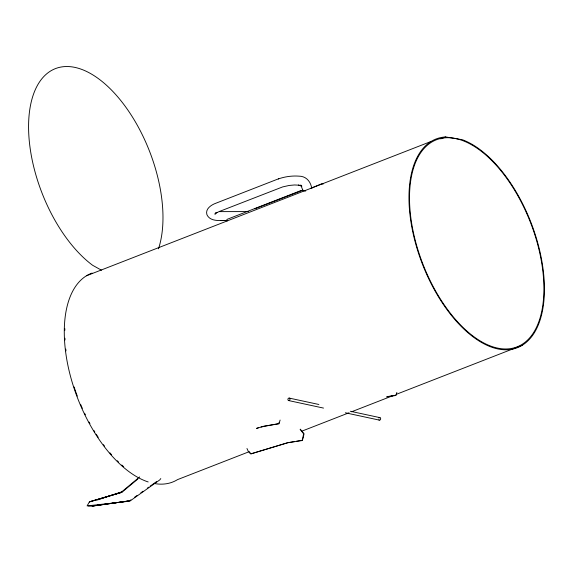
<?xml version="1.0" encoding="UTF-8"?>
<svg xmlns="http://www.w3.org/2000/svg" width="573" height="573" viewBox="0 0 573 573"><rect width="100%" height="100%" fill="white"/><g stroke="black" fill="none" stroke-linecap="round" stroke-linejoin="round"><path stroke-width="0.86" d="M88.471 506.074L92.11 506.138L128.825 500.938L92.181 506.038L127.736 501.139M302.795 438.23L303.575 433.804L300.137 429.32M279.209 422.351L278.743 423.569L261.037 427M302.63 439.033L302.164 440.257L296.284 441.246M280.111 420.066L278.979 423.827L264.268 426.083L256.568 428.389M396.86 392.448L395.95 395.463L386.431 396.917M310.774 188.316L321.697 183.79L323.122 184.083M396.007 394.768L395.721 395.205L387.312 396.616M160.791 478.577L159.774 479.902L129.835 501.16L87.089 505.916L89.445 501.805L121.927 492.3L89.374 501.912L122.135 492.092L137.835 479.028M139.626 476.929L121.376 492.164L121.777 491.827L97.367 500M129.469 500.895L130.895 499.878M134.462 497.343L137.312 495.308M140.872 492.773L143.014 491.247M147.282 488.203L148.708 487.186M150.133 486.169L156.551 481.599M254.835 208.773L303.031 190.121M86.473 275.778L431.168 141.424M440.701 138.888L445.694 136.94L462.332 139.712A111.986 58.124 68.7 0 1 542.76 309.198A111.986 58.124 68.7 0 1 435.236 291.306A111.986 58.124 68.7 0 1 445.694 136.94M249.148 451.703L177.544 479.615A111.986 58.124 68.7 0 1 155.333 483.691M301.599 431.261L349.057 412.761M351.557 411.786L393.185 395.563M396.516 394.26L522.239 345.261M311.784 188.639C310.86 181.612 306.118 176.09 298.877 176.147C291.449 175.603 283.921 176.806 276.96 179.421L216 203.179C211.322 204.805 205.034 208.93 206.932 214.732C210.463 222.238 220.977 220.254 227.545 220.591M278.349 178.905L278.736 178.783M256.761 428.282L258.473 427.766M294.608 441.525L287.882 442.664L251.124 453.766L250.315 453.687L249.613 452.04M248.288 211.58L219.531 211.63M220.412 220.519L227.417 220.533M305.731 191.053L301.248 190.451L226.894 219.43L226.994 221.106M289.243 398.092A1.275 1.031 -77.8 0 1 289.651 400.169A1.275 1.031 -77.8 0 1 287.925 399.725A1.275 1.031 -77.8 0 1 289.243 398.092L318.889 404.481M350.282 411.249L379.928 417.638M288.642 400.563L323.516 408.083M345.318 412.782L379.326 420.109M101.514 270.227L92.633 265.285A111.119 57.672 68.7 0 1 29.366 112.659A111.119 57.672 68.7 0 1 113.103 91.723A111.119 57.672 68.7 0 1 158.485 248.818M300.295 429.191L304.084 433.811L302.401 440.515L287.689 442.764L250.938 453.895L248.302 451.409L246.963 448.501M300.947 185.301L301.914 186.232L298.547 185.1L299.149 185.194L294.522 184.972L289.2 185.444L282.632 186.92L219.352 211.487L216.429 212.848L217.002 212.54L214.896 214.266L215.52 212.726L215.534 213.084M300.775 184.979L302.68 189.899M378.911 418.032A1.275 1.031 -77.8 0 1 380.386 417.932A1.275 1.031 -77.8 0 1 380.336 419.715A1.275 1.031 -77.8 0 1 378.868 419.816M148.178 481.95A111.986 58.124 68.7 0 1 70.601 376.726A111.986 58.124 68.7 0 1 92.124 273.063M123.689 466.701A111.119 57.672 68.7 0 1 121.748 465.004M118.518 462.003A111.119 57.672 68.7 0 1 117.243 460.749M111.599 454.761A111.119 57.672 68.7 0 1 109.944 452.856M104.487 446.095A111.119 57.672 68.7 0 1 103.412 444.669M98.205 437.278A111.119 57.672 68.7 0 1 96.214 434.212M94.81 431.978A111.119 57.672 68.7 0 1 93.9 430.495M89.932 423.612A111.119 57.672 68.7 0 1 89.073 422.043M85.37 414.838A111.119 57.672 68.7 0 1 84.582 413.212M82.319 408.32A111.119 57.672 68.7 0 1 80.571 404.309M77.298 396.108A111.119 57.672 68.7 0 1 74.096 386.933M65.988 350.912A111.119 57.672 68.7 0 1 65.773 349.079M65.014 340.004A111.119 57.672 68.7 0 1 64.928 338.213M64.821 330.385A111.119 57.672 68.7 0 1 64.856 328.701M409.573 193.509A111.119 57.672 68.7 0 0 507.542 348.914A111.119 57.672 68.7 0 0 512.985 187.593A111.119 57.672 68.7 0 0 409.573 193.509"/></g></svg>
